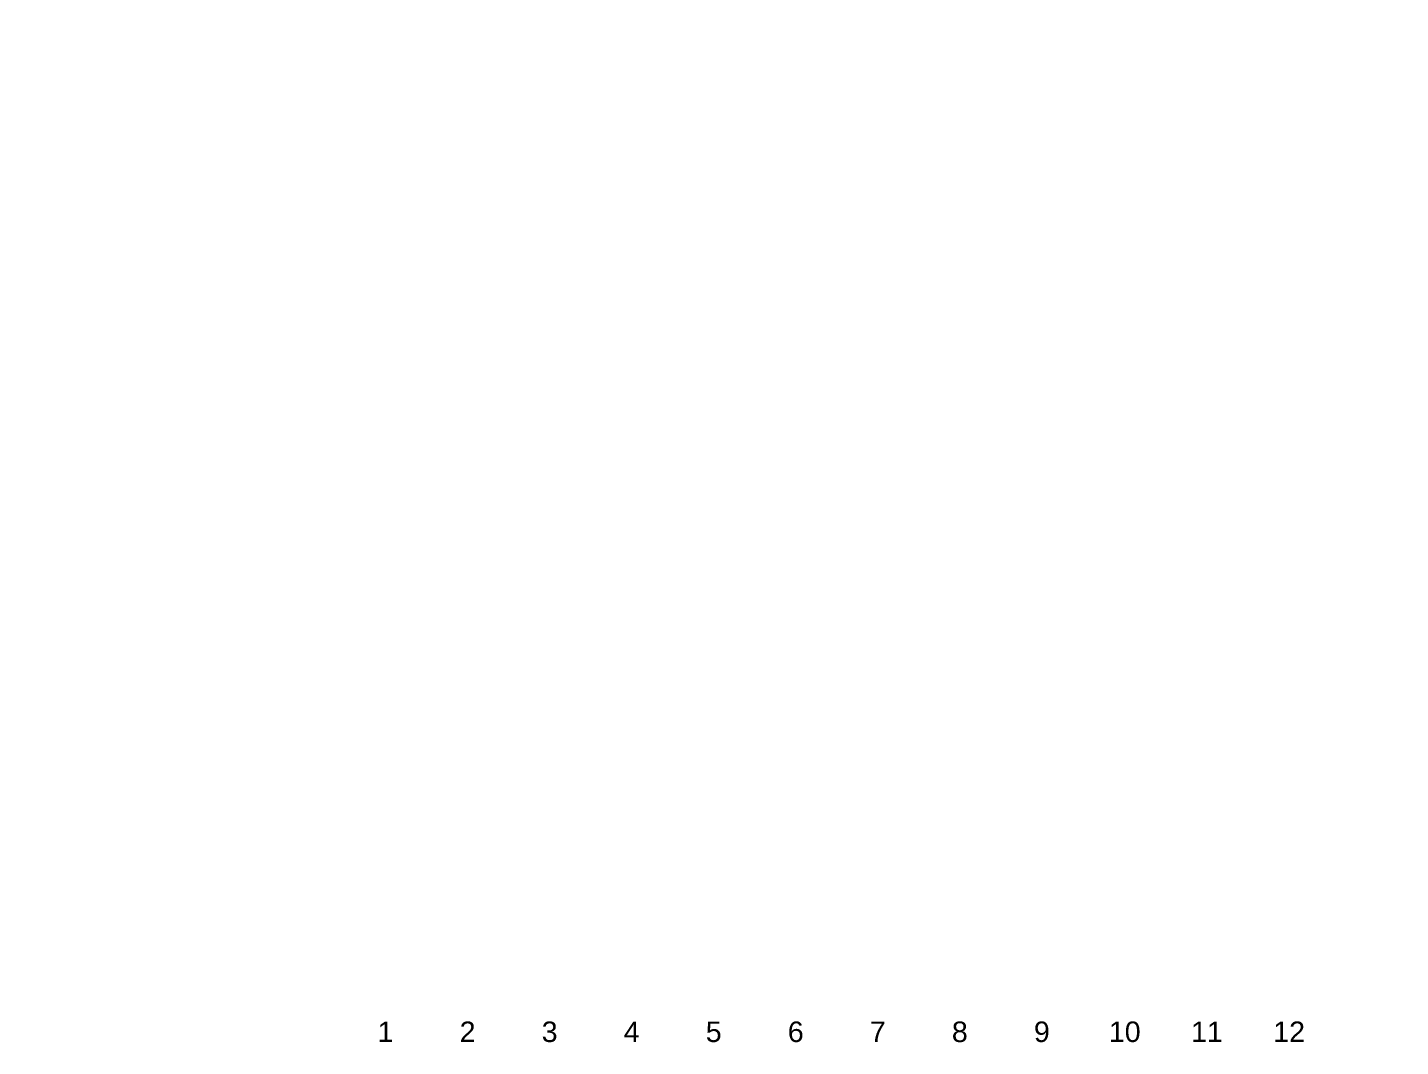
# Model space of a CAD drawing. Header units: millimetres. Extents: x 11250 to 361842, y 8473 to 110473.
# Drawn here: x 56414 to 66457, y 38435 to 45892 of the extents above; entities that cross this region are included whole.
import ezdxf

# ---------------------------------------------------------------- set-up
doc = ezdxf.new("R2010")
doc.units = ezdxf.units.MM
doc.layers.add('CLEAR', color=140, linetype='Continuous')
doc.layers.add('OPAQUE', color=10, linetype='Continuous')
doc.styles.get("Standard").update_dxf_attribs({"font": 'arial.ttf'})

msp = doc.modelspace()

# ---------------------------------------------------------------- linework, layer by layer
at = {"layer": 'OPAQUE'}
msp.add_circle((62250, 59473), 51000, dxfattribs=at)

# ---------------------------------------------------------------- texts
at = {"layer": 'CLEAR', "char_height": 150, "attachment_point": 1}
for s, insert in [('1', (58975, 38618)), ('2', (59575, 38618)), ('3', (60175, 38618)), ('4', (60775, 38618)), ('5', (61375, 38618)), ('6', (61975, 38618)), ('7', (62575, 38618)), ('8', (63175, 38618)), ('9', (63775, 38618)), ('10', (64323, 38618)), ('11', (64924, 38618)), ('12', (65525, 38618))]:
    msp.add_mtext_dynamic_manual_height_columns(s, width=150, gutter_width=12.5, heights=[0], dxfattribs=dict(at, insert=insert))

doc.saveas('drawing.dxf')
